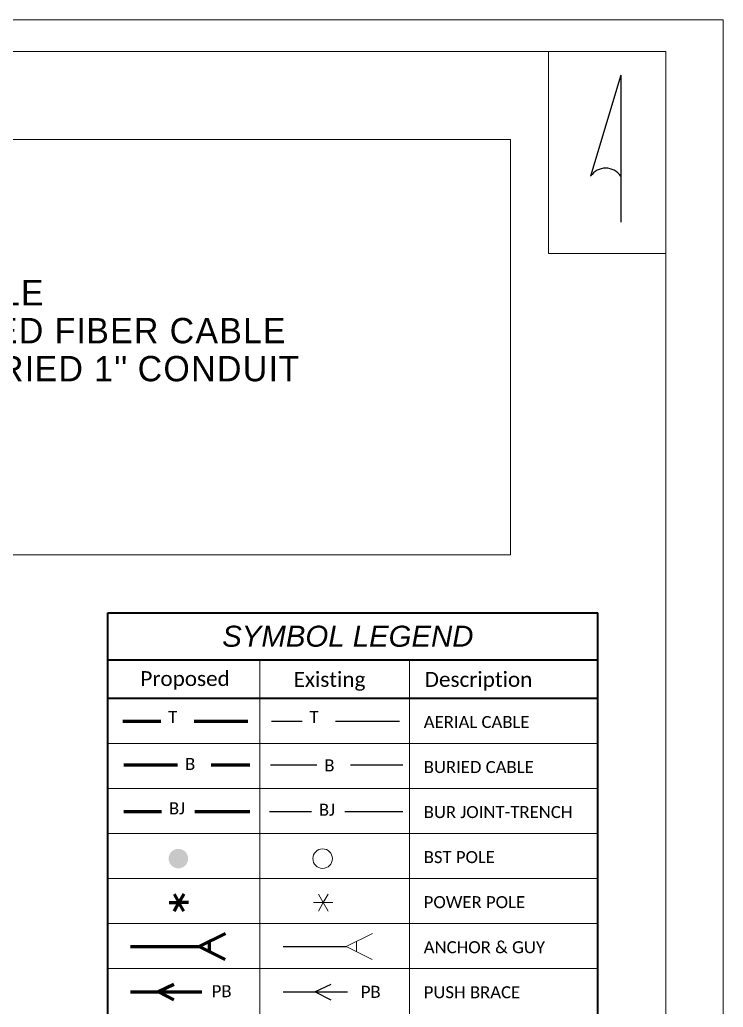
# Paper-space layout '1' of a CAD drawing. Header units: inches. Extents: x 1.3 to 44.7, y 1 to 54.1.
# Drawn here: x 14.27 to 17.88, y 6.5 to 11.57 of the extents above; entities that cross this region are included whole.
import ezdxf
from ezdxf.enums import TextEntityAlignment as Align

# ---------------------------------------------------------------- set-up
doc = ezdxf.new("R2010")
doc.units = ezdxf.units.IN
doc.header["$MEASUREMENT"] = 0
for name, color, linetype, lineweight in [('Level 15', 7, 'Continuous', 0), ('Level 18', 7, 'Continuous', 0), ('Level 63', 7, 'Continuous', 0), ('unk 2 (def)', 7, 'Continuous', 0), ('z Level 63', 7, 'Continuous', 0)]:
    doc.layers.add(name, color=color, linetype=linetype, lineweight=lineweight)
doc.styles.add('Legend', font='calibri.ttf')
doc.styles.add('TelcoFixedNoMask', font='font000.shx', dxfattribs={"height": 9})

# ---------------------------------------------------------------- blocks, each defined once
blk = doc.blocks.new('ATTSW_NORTH1')
at = {"layer": 'z Level 63', "color": 0, "linetype": 'Continuous', "lineweight": -2, "ltscale": 800.0016}
for q in [(-1458, -1329), (0, -3559)]:
    blk.add_line((0, 3559), q, dxfattribs=at)
blk.add_arc((-729, -1826), 882, 34.2979, 145.7021, dxfattribs=at)

psp = doc.layouts.new('1')

# ---------------------------------------------------------------- hatches: boundary and pattern name
at = {"layer": 'Level 15', "linetype": 'Continuous', "lineweight": 40}
h = psp.add_hatch(color=7, dxfattribs=at)
edge = h.paths.add_edge_path()
edge.add_arc((15.0866, 7.2664), 0.05, 0, 360)

# ---------------------------------------------------------------- linework, layer by layer
at = {"layer": 'Level 15', "color": 7, "linetype": 'Continuous', "lineweight": 70}
for p, q in [((15.0391, 7.0409), (15.0891, 7.0409)), ((15.0642, 7.0843), (15.0891, 7.0409)), ((15.0642, 6.9976), (15.0891, 7.0409)), ((15.1141, 7.0842), (15.0891, 7.0409)), ((15.1392, 7.0409), (15.0891, 7.0409)), ((15.1141, 6.9976), (15.0891, 7.0409)), ((15.193, 6.8161), (15.3281, 6.8828)), ((15.2463, 6.7899), (15.2463, 6.842)), ((15.3273, 6.7488), (15.193, 6.8161))]:
    psp.add_line(p, q, dxfattribs=at)
at = {"layer": 'Level 15', "color": 7, "linetype": 'Continuous', "lineweight": 13}
for p, q in [((15.779, 7.0409), (15.8291, 7.0409)), ((15.8041, 7.0843), (15.8291, 7.0409)), ((15.8041, 6.9976), (15.8291, 7.0409)), ((15.854, 7.0842), (15.8291, 7.0409)), ((15.8791, 7.0409), (15.8291, 7.0409)), ((15.854, 6.9976), (15.8291, 7.0409)), ((15.946, 6.8161), (16.0812, 6.8828)), ((15.9994, 6.7899), (15.9994, 6.842)), ((16.0804, 6.7488), (15.946, 6.8161))]:
    psp.add_line(p, q, dxfattribs=at)
at = {"layer": 'Level 15', "color": 7, "linetype": 'Continuous', "lineweight": 70, "ltscale": 8.003968, "flags": 128}
for points in [[(14.802, 7.9702), (15.4427, 7.9702)], [(14.8073, 7.7469), (15.4533, 7.7469)], [(14.8073, 7.5085), (15.4533, 7.5085)]]:
    psp.add_lwpolyline(points, dxfattribs=at)
at = {"layer": 'Level 15', "color": 7, "linetype": 'Continuous', "lineweight": 25, "ltscale": 8.003968, "flags": 128}
for points in [[(15.5644, 7.9702), (16.221, 7.9702)], [(15.5591, 7.7469), (16.2369, 7.7469)], [(15.5538, 7.5085), (16.2369, 7.5085)], [(15.6246, 6.8161), (15.946, 6.8161)], [(15.6246, 6.5842), (15.9528, 6.5842)]]:
    psp.add_lwpolyline(points, dxfattribs=at)
at = {"layer": 'Level 15', "color": 7, "linetype": 'Continuous', "lineweight": 70, "flags": 128}
for points in [[(14.8409, 6.8161), (15.193, 6.8161)], [(14.8409, 6.5842), (15.2065, 6.5842)]]:
    psp.add_lwpolyline(points, dxfattribs=at)
at = {"layer": 'Level 15', "color": 7, "linetype": 'Continuous', "lineweight": 13}
psp.add_circle((15.8261, 7.2664), 0.05, dxfattribs=at)
at = {"layer": 'Level 18', "color": 7, "linetype": 'Continuous', "lineweight": 40}
for p, q in [((14.7254, 8.5259), (17.2371, 8.5259)), ((14.7254, 3.7015), (14.7254, 8.5259)), ((17.2371, 3.7015), (17.2371, 8.5259)), ((14.7254, 8.2857), (17.2371, 8.2857)), ((14.7254, 8.0881), (17.2371, 8.0881))]:
    psp.add_line(p, q, dxfattribs=at)
at = {"layer": 'Level 18', "color": 7, "linetype": 'Continuous', "lineweight": 0}
for p, q in [((15.5044, 3.7015), (15.5044, 8.2857)), ((16.2719, 3.7015), (16.2719, 8.2857)), ((14.7254, 7.8573), (17.2371, 7.8573)), ((14.7254, 7.6264), (17.2371, 7.6264)), ((14.7254, 7.3955), (17.2371, 7.3955)), ((14.7254, 7.1646), (17.2371, 7.1646)), ((14.7254, 6.9338), (17.2371, 6.9338)), ((14.7254, 6.7029), (17.2371, 6.7029))]:
    psp.add_line(p, q, dxfattribs=at)
at = {"layer": 'Level 63', "color": 7, "linetype": 'Continuous', "flags": 128}
psp.add_lwpolyline([(10.7627, 10.9532), (16.789, 10.9532), (16.7895, 8.8242), (10.7632, 8.8242)], close=True, dxfattribs=at)
at = {"layer": 'Level 63', "color": 7, "linetype": 'Continuous', "lineweight": 70}
psp.add_lwpolyline([(15.0641, 6.6219), (14.9854, 6.5842), (15.0641, 6.5432)], dxfattribs=at)
at = {"layer": 'Level 63', "color": 7, "linetype": 'Continuous', "lineweight": 25}
psp.add_lwpolyline([(15.8675, 6.6219), (15.7887, 6.5842), (15.8675, 6.5432)], dxfattribs=at)
at = {"layer": 'z Level 63', "color": 7, "linetype": 'Continuous', "lineweight": 0}
psp.add_lwpolyline([(16.9836, 11.4036), (17.5853, 11.4036), (17.5853, 10.3688), (16.9836, 10.3688)], close=True, dxfattribs=at)

# ---------------------------------------------------------------- block references
at = {"layer": 'unk 2 (def)', "color": 7, "linetype": 'Continuous', "lineweight": 30, "ltscale": 100, "xscale": 0.0001058182743603506, "yscale": 0.0001058182743603506, "zscale": 0.0001058182743603506}
psp.add_blockref('ATTSW_NORTH1', (17.3544, 10.9054), dxfattribs=at)

# ---------------------------------------------------------------- texts
at = {"layer": 'Level 18', "color": 7, "linetype": 'Continuous', "lineweight": 30, "style": 'Legend'}
for s, p in [('Proposed', (15.121, 8.1892)), ('Existing', (15.8615, 8.1849))]:
    psp.add_text(s, height=0.07615, dxfattribs=at).set_placement(p, align=Align.MIDDLE_CENTER)
psp.add_text('Description', height=0.07615, dxfattribs=at).set_placement((16.3494, 8.1849), align=Align.MIDDLE_LEFT)
at = {"layer": 'Level 18', "color": 7, "linetype": 'Continuous', "lineweight": 25, "style": 'Legend'}
for s, height, p in [('AERIAL CABLE', 0.061567, (16.3444, 7.9667)), ('BURIED CABLE', 0.061567, (16.3444, 7.7358)), ('BUR JOINT-TRENCH', 0.061567, (16.3444, 7.505)), ('BST POLE', 0.06157, (16.3444, 7.2741)), ('POWER POLE', 0.06157, (16.3444, 7.0432)), ('ANCHOR & GUY', 0.061567, (16.3444, 6.8123)), ('PUSH BRACE', 0.06157, (16.3444, 6.5815))]:
    psp.add_text(s, height=height, dxfattribs=at).set_placement(p, align=Align.MIDDLE_LEFT)
at = {"layer": 'Level 63', "color": 0, "linetype": 'Continuous', "insert": (10.8605, 10.8165), "char_height": 0.12978, "attachment_point": 1, "line_spacing_factor": 0.9, "style": 'TelcoFixedNoMask'}
psp.add_mtext('{\\T1.055;SCOPE OF WORK:\\P`\\PATT:\\P- PLACE 19,124 FT AERIAL FIBER CABLE\\P- DIRECTIONAL BORE 10,927 FT BURIED FIBER CABLE\\P- DIRECTIONAL BORE 2,675 FT OF BURIED 1\'\' CONDUIT\\P- PL 82 10"X15\'\' HANDHOLES\\P- PL 3 17"X30"X24\'\'  HANDHOLES\\P- PL 1 30"X48" HANDHOLES}', dxfattribs=at)
at = {"layer": 'Level 63', "color": 7, "linetype": 'Continuous', "lineweight": 40, "insert": (15.3114, 8.4603), "char_height": 0.107742, "attachment_point": 1, "style": 'Legend'}
psp.add_mtext_dynamic_manual_height_columns('{\\fArial|b0|i1|c0|p39;\\C7;SYMBOL LEGEND}', width=1.352236, gutter_width=0.1051, heights=[0], dxfattribs=at)
at = {"layer": 'Level 63', "color": 7, "linetype": 'Continuous', "lineweight": 25, "insert": (16.0219, 6.6143), "char_height": 0.06157, "attachment_point": 1, "style": 'Legend', "bg_fill": 2}
psp.add_mtext_dynamic_manual_height_columns('PB', width=0.13899, gutter_width=0.1051, heights=[0], dxfattribs=at)

# ---------------------------------------------------------------- next in the draw order: texts
at = {"layer": 'Level 63', "color": 7, "linetype": 'Continuous', "lineweight": 25, "char_height": 0.06157, "attachment_point": 1, "style": 'Legend', "bg_fill": 3, "box_fill_scale": 1.25, "bg_fill_color": 256, "bg_fill_transparency": 0}
for s, insert in [(' T', (15.0129, 8.0231)), (' T', (15.737, 8.0231)), (' B', (15.0992, 7.7826)), (' B', (15.813, 7.775)), (' BJ', (15.0164, 7.5551)), (' BJ', (15.7852, 7.5478))]:
    psp.add_mtext_dynamic_manual_height_columns(s, width=0.13899, gutter_width=0.1051, heights=[0], dxfattribs=dict(at, insert=insert))
at = {"layer": 'Level 63', "color": 7, "linetype": 'Continuous', "lineweight": 25, "insert": (15.2576, 6.6177), "char_height": 0.06157, "attachment_point": 1, "style": 'Legend', "bg_fill": 2}
psp.add_mtext_dynamic_manual_height_columns('PB', width=0.13899, gutter_width=0.1051, heights=[0], dxfattribs=at)

# ---------------------------------------------------------------- next in the draw order: linework, layer by layer
at = {"layer": 'z Level 63', "color": 7, "linetype": 'Continuous', "lineweight": 0, "flags": 128}
psp.add_lwpolyline([(1.2896, 11.5664), (17.8799, 11.5664), (17.8799, 1.0234), (1.2896, 1.0234), (1.2896, 11.5664)], dxfattribs=at)
at = {"layer": 'z Level 63', "color": 7, "linetype": 'Continuous', "lineweight": 0}
psp.add_lwpolyline([(1.5842, 11.4036), (17.5853, 11.4036), (17.5853, 2.8759), (17.5853, 1.318), (14.6381, 1.318), (1.5842, 1.318)], close=True, dxfattribs=at)

doc.saveas('drawing.dxf')
